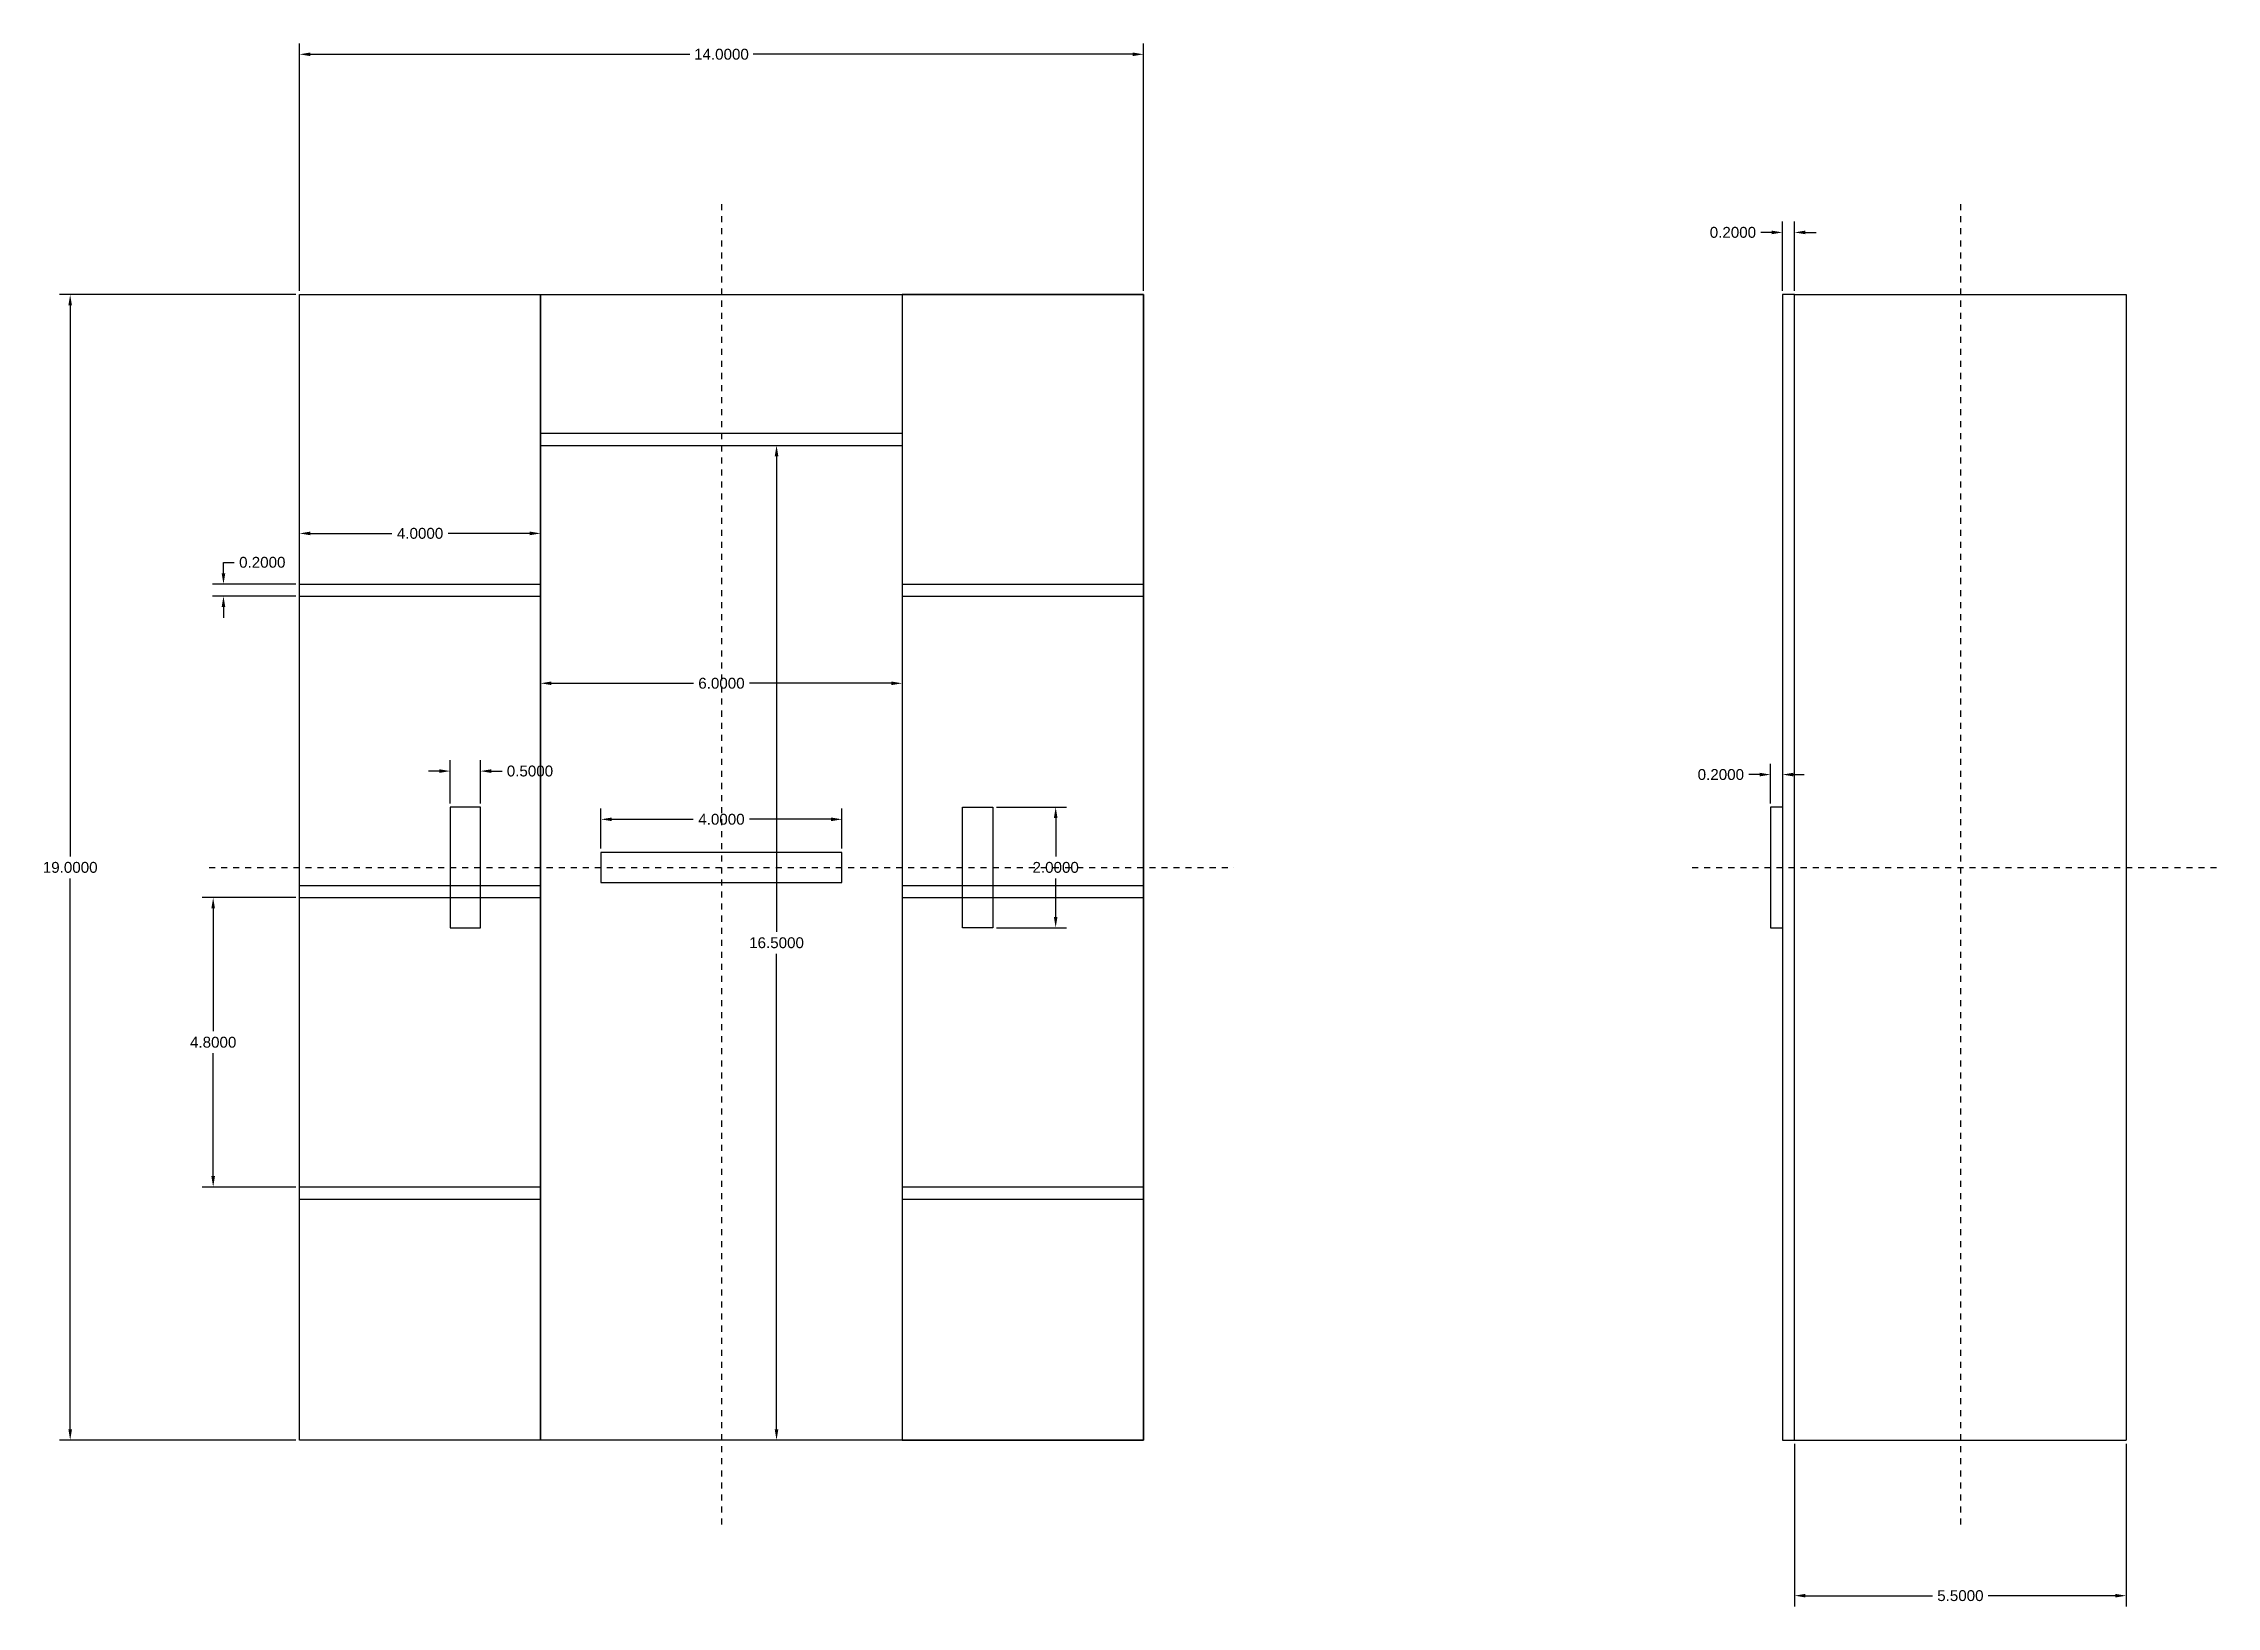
# Model space of a CAD drawing. Header units: millimetres. Extents: x 13.3 to 49.3, y 9.8 to 35.7.
import ezdxf

# ---------------------------------------------------------------- set-up
doc = ezdxf.new("R2010")
doc.units = ezdxf.units.MM
doc.header["$MEASUREMENT"] = 0
doc.linetypes.add('ACAD_ISO10W100', pattern=[18, 12, -3, 0, -3])
for name, color, linetype in [('cotari', 40, 'Continuous'), ('help', 20, 'Continuous'), ('maner', 150, 'Continuous'), ('mid', 90, 'ACAD_ISO10W100'), ('polita', 202, 'Continuous'), ('sifonier', 12, 'Continuous'), ('usa', 170, 'Continuous')]:
    doc.layers.add(name, color=color, linetype=linetype)
doc.styles.get("Standard").update_dxf_attribs({"font": 'arial.ttf'})
doc.dimstyles.get("Standard").update_dxf_attribs({"dimtxt": 0.18, "dimasz": 0.18, "dimexe": 0.18, "dimexo": 0.0625, "dimgap": 0.09, "dimtad": 0, "dimtih": 1, "dimtoh": 1, "dimdec": 4, "dimzin": 0, "dimdsep": 46, "dimtxsty": 'Standard', "dimcen": 0.09, "dimadec": 0, "dimazin": 0, "dimtfac": 1, "dimtdec": 4, "dimtofl": 0, "dimtmove": 0, "dimatfit": 3, "dimfxl": 1, "dimtolj": 1, "dimtzin": 0, "dimarcsym": 0})

# ---------------------------------------------------------------- blocks, each defined once
blk = doc.blocks.new('*D3')
at = {"layer": 'cotari', "color": 0, "lineweight": -2, "transparency": 16777216}
for p, q in [((17.525, 31.596), (17.525, 35.699)), ((31.525, 31.596), (31.525, 35.699)), ((17.705, 35.519), (24, 35.519)), ((31.345, 35.519), (25.05, 35.519))]:
    blk.add_line(p, q, dxfattribs=at)
at = {"layer": 'cotari', "color": 0, "transparency": 16777216}
for points in [[(17.705, 35.549), (17.705, 35.489), (17.525, 35.519)], [(31.345, 35.549), (31.345, 35.489), (31.525, 35.519)]]:
    blk.add_solid(points, dxfattribs=at)
at = {"layer": 'Defpoints', "color": 0, "transparency": 16777216}
for p in [(17.525, 35.519), (17.525, 31.533), (31.525, 31.533)]:
    blk.add_point(p, dxfattribs=at)
at = {"layer": 'cotari', "color": 0, "transparency": 16777216, "insert": (24.525, 35.519), "char_height": 0.18, "attachment_point": 5}
blk.add_mtext('\\A1;14.0000', dxfattribs=at)
blk = doc.blocks.new('*D4')
at = {"layer": 'cotari', "color": 0, "lineweight": -2, "transparency": 16777216}
for p, q in [((17.462, 31.533), (13.54, 31.533)), ((13.72, 31.353), (13.72, 22.215)), ((13.72, 12.713), (13.72, 21.852)), ((17.462, 12.533), (13.54, 12.533))]:
    blk.add_line(p, q, dxfattribs=at)
at = {"layer": 'cotari', "color": 0, "transparency": 16777216}
for points in [[(13.69, 31.353), (13.75, 31.353), (13.72, 31.533)], [(13.69, 12.713), (13.75, 12.713), (13.72, 12.533)]]:
    blk.add_solid(points, dxfattribs=at)
at = {"layer": 'Defpoints', "color": 0, "transparency": 16777216}
for p in [(13.72, 31.533), (17.525, 31.533), (17.525, 12.533)]:
    blk.add_point(p, dxfattribs=at)
at = {"layer": 'cotari', "color": 0, "transparency": 16777216, "insert": (13.72, 22.033), "char_height": 0.18, "attachment_point": 5}
blk.add_mtext('\\A1;19.0000', dxfattribs=at)
blk = doc.blocks.new('*D6')
at = {"layer": 'cotari', "color": 0, "lineweight": -2, "transparency": 16777216}
for p, q in [((17.462, 21.533), (15.912, 21.533)), ((16.092, 21.353), (16.092, 19.315)), ((16.092, 16.913), (16.092, 18.952)), ((17.462, 16.733), (15.912, 16.733))]:
    blk.add_line(p, q, dxfattribs=at)
at = {"layer": 'cotari', "color": 0, "transparency": 16777216}
for points in [[(16.062, 21.353), (16.122, 21.353), (16.092, 21.533)], [(16.062, 16.913), (16.122, 16.913), (16.092, 16.733)]]:
    blk.add_solid(points, dxfattribs=at)
at = {"layer": 'Defpoints', "color": 0, "transparency": 16777216}
for p in [(16.092, 21.533), (17.525, 21.533), (17.525, 16.733)]:
    blk.add_point(p, dxfattribs=at)
at = {"layer": 'cotari', "color": 0, "transparency": 16777216, "insert": (16.092, 19.133), "char_height": 0.18, "attachment_point": 5}
blk.add_mtext('\\A1;4.8000', dxfattribs=at)
blk = doc.blocks.new('*D7')
at = {"layer": 'cotari', "color": 0, "lineweight": -2, "transparency": 16777216}
for p, q in [((16.263, 26.913), (16.263, 27.093)), ((16.263, 27.093), (16.443, 27.093)), ((17.462, 26.733), (16.083, 26.733)), ((17.462, 26.533), (16.083, 26.533)), ((16.263, 26.353), (16.263, 26.173))]:
    blk.add_line(p, q, dxfattribs=at)
at = {"layer": 'cotari', "color": 0, "transparency": 16777216}
for points in [[(16.233, 26.913), (16.293, 26.913), (16.263, 26.733)], [(16.233, 26.353), (16.293, 26.353), (16.263, 26.533)]]:
    blk.add_solid(points, dxfattribs=at)
at = {"layer": 'Defpoints', "color": 0, "transparency": 16777216}
for p in [(16.263, 26.733), (17.525, 26.733), (17.525, 26.533)]:
    blk.add_point(p, dxfattribs=at)
at = {"layer": 'cotari', "color": 0, "transparency": 16777216, "insert": (16.907, 27.093), "char_height": 0.18, "attachment_point": 5}
blk.add_mtext('\\A1;0.2000', dxfattribs=at)
blk = doc.blocks.new('*D8')
at = {"layer": 'cotari', "color": 0, "lineweight": -2, "transparency": 16777216}
for p, q in [((17.525, 26.796), (17.525, 27.753)), ((17.705, 27.573), (19.058, 27.573)), ((21.345, 27.573), (19.992, 27.573)), ((21.525, 26.796), (21.525, 27.753))]:
    blk.add_line(p, q, dxfattribs=at)
at = {"layer": 'cotari', "color": 0, "transparency": 16777216}
for points in [[(17.705, 27.603), (17.705, 27.543), (17.525, 27.573)], [(21.345, 27.603), (21.345, 27.543), (21.525, 27.573)]]:
    blk.add_solid(points, dxfattribs=at)
at = {"layer": 'Defpoints', "color": 0, "transparency": 16777216}
for p in [(17.525, 27.573), (17.525, 26.733), (21.525, 26.733)]:
    blk.add_point(p, dxfattribs=at)
at = {"layer": 'cotari', "color": 0, "transparency": 16777216, "insert": (19.525, 27.573), "char_height": 0.18, "attachment_point": 5}
blk.add_mtext('\\A1;4.0000', dxfattribs=at)
blk = doc.blocks.new('*D9')
at = {"layer": 'cotari', "color": 0, "lineweight": -2, "transparency": 16777216}
for p, q in [((21.705, 25.087), (24.061, 25.087)), ((27.345, 25.087), (24.989, 25.087))]:
    blk.add_line(p, q, dxfattribs=at)
at = {"layer": 'cotari', "color": 0, "transparency": 16777216}
for points in [[(21.705, 25.117), (21.705, 25.057), (21.525, 25.087)], [(27.345, 25.117), (27.345, 25.057), (27.525, 25.087)]]:
    blk.add_solid(points, dxfattribs=at)
at = {"layer": 'Defpoints', "color": 0, "transparency": 16777216}
for p in [(21.525, 26.533), (27.525, 26.533), (21.525, 25.087)]:
    blk.add_point(p, dxfattribs=at)
at = {"layer": 'cotari', "color": 0, "transparency": 16777216, "insert": (24.525, 25.087), "char_height": 0.18, "attachment_point": 5}
blk.add_mtext('\\A1;6.0000', dxfattribs=at)
blk = doc.blocks.new('*D10')
at = {"layer": 'cotari', "color": 0, "lineweight": -2, "transparency": 16777216}
for p, q in [((25.439, 28.853), (25.439, 20.965)), ((25.439, 12.713), (25.439, 20.602))]:
    blk.add_line(p, q, dxfattribs=at)
at = {"layer": 'cotari', "color": 0, "transparency": 16777216}
for points in [[(25.409, 28.853), (25.469, 28.853), (25.439, 29.033)], [(25.409, 12.713), (25.469, 12.713), (25.439, 12.533)]]:
    blk.add_solid(points, dxfattribs=at)
at = {"layer": 'Defpoints', "color": 0, "transparency": 16777216}
for p in [(24.525, 29.033), (24.525, 12.533), (25.439, 12.533)]:
    blk.add_point(p, dxfattribs=at)
at = {"layer": 'cotari', "color": 0, "transparency": 16777216, "insert": (25.439, 20.783), "char_height": 0.18, "attachment_point": 5}
blk.add_mtext('\\A1;16.5000', dxfattribs=at)
blk = doc.blocks.new('*D11')
at = {"layer": 'cotari', "color": 0, "lineweight": -2, "transparency": 16777216}
for p, q in [((29.087, 23.033), (30.25, 23.033)), ((30.07, 22.853), (30.07, 22.215)), ((30.07, 21.213), (30.07, 21.852)), ((29.087, 21.033), (30.25, 21.033))]:
    blk.add_line(p, q, dxfattribs=at)
at = {"layer": 'cotari', "color": 0, "transparency": 16777216}
for points in [[(30.04, 22.853), (30.1, 22.853), (30.07, 23.033)], [(30.04, 21.213), (30.1, 21.213), (30.07, 21.033)]]:
    blk.add_solid(points, dxfattribs=at)
at = {"layer": 'Defpoints', "color": 0, "transparency": 16777216}
for p in [(29.025, 23.033), (29.025, 21.033), (30.07, 21.033)]:
    blk.add_point(p, dxfattribs=at)
at = {"layer": 'cotari', "color": 0, "transparency": 16777216, "insert": (30.07, 22.033), "char_height": 0.18, "attachment_point": 5}
blk.add_mtext('\\A1;2.0000', dxfattribs=at)
blk = doc.blocks.new('*D12')
at = {"layer": 'cotari', "color": 0, "lineweight": -2, "transparency": 16777216}
for p, q in [((22.525, 22.346), (22.525, 23.011)), ((22.705, 22.831), (24.058, 22.831)), ((26.345, 22.831), (24.992, 22.831)), ((26.525, 22.346), (26.525, 23.011))]:
    blk.add_line(p, q, dxfattribs=at)
at = {"layer": 'cotari', "color": 0, "transparency": 16777216}
for points in [[(22.705, 22.861), (22.705, 22.801), (22.525, 22.831)], [(26.345, 22.861), (26.345, 22.801), (26.525, 22.831)]]:
    blk.add_solid(points, dxfattribs=at)
at = {"layer": 'Defpoints', "color": 0, "transparency": 16777216}
for p in [(22.525, 22.831), (22.525, 22.283), (26.525, 22.283)]:
    blk.add_point(p, dxfattribs=at)
at = {"layer": 'cotari', "color": 0, "transparency": 16777216, "insert": (24.525, 22.831), "char_height": 0.18, "attachment_point": 5}
blk.add_mtext('\\A1;4.0000', dxfattribs=at)
blk = doc.blocks.new('*D13')
at = {"layer": 'cotari', "color": 0, "lineweight": -2, "transparency": 16777216}
for p, q in [((20.025, 23.096), (20.025, 23.811)), ((20.525, 23.096), (20.525, 23.811)), ((19.845, 23.631), (19.665, 23.631)), ((20.705, 23.631), (20.885, 23.631))]:
    blk.add_line(p, q, dxfattribs=at)
at = {"layer": 'cotari', "color": 0, "transparency": 16777216}
for points in [[(19.845, 23.661), (19.845, 23.601), (20.025, 23.631)], [(20.705, 23.661), (20.705, 23.601), (20.525, 23.631)]]:
    blk.add_solid(points, dxfattribs=at)
at = {"layer": 'Defpoints', "color": 0, "transparency": 16777216}
for p in [(20.525, 23.631), (20.025, 23.033), (20.525, 23.033)]:
    blk.add_point(p, dxfattribs=at)
at = {"layer": 'cotari', "color": 0, "transparency": 16777216, "insert": (21.348, 23.631), "char_height": 0.18, "attachment_point": 5}
blk.add_mtext('\\A1;0.5000', dxfattribs=at)
blk = doc.blocks.new('*D14')
at = {"layer": 'cotari', "color": 0, "lineweight": -2, "transparency": 16777216}
for p, q in [((41.75, 23.573), (41.57, 23.573)), ((41.93, 23.096), (41.93, 23.753)), ((42.31, 23.573), (42.49, 23.573))]:
    blk.add_line(p, q, dxfattribs=at)
at = {"layer": 'cotari', "color": 0, "transparency": 16777216}
for points in [[(41.75, 23.603), (41.75, 23.543), (41.93, 23.573)], [(42.31, 23.603), (42.31, 23.543), (42.13, 23.573)]]:
    blk.add_solid(points, dxfattribs=at)
at = {"layer": 'Defpoints', "color": 0, "transparency": 16777216}
for p in [(41.93, 23.573), (41.93, 23.033), (42.13, 23.033)]:
    blk.add_point(p, dxfattribs=at)
at = {"layer": 'cotari', "color": 0, "transparency": 16777216, "insert": (41.106, 23.573), "char_height": 0.18, "attachment_point": 5}
blk.add_mtext('\\A1;0.2000', dxfattribs=at)
blk = doc.blocks.new('*D15')
at = {"layer": 'cotari', "color": 0, "lineweight": -2, "transparency": 16777216}
for p, q in [((41.95, 32.565), (41.77, 32.565)), ((42.13, 31.596), (42.13, 32.745)), ((42.33, 31.596), (42.33, 32.745)), ((42.51, 32.565), (42.69, 32.565))]:
    blk.add_line(p, q, dxfattribs=at)
at = {"layer": 'cotari', "color": 0, "transparency": 16777216}
for points in [[(41.95, 32.595), (41.95, 32.535), (42.13, 32.565)], [(42.51, 32.595), (42.51, 32.535), (42.33, 32.565)]]:
    blk.add_solid(points, dxfattribs=at)
at = {"layer": 'Defpoints', "color": 0, "transparency": 16777216}
for p in [(42.13, 32.565), (42.13, 31.533), (42.33, 31.533)]:
    blk.add_point(p, dxfattribs=at)
at = {"layer": 'cotari', "color": 0, "transparency": 16777216, "insert": (41.306, 32.565), "char_height": 0.18, "attachment_point": 5}
blk.add_mtext('\\A1;0.2000', dxfattribs=at)
blk = doc.blocks.new('*D16')
at = {"layer": 'cotari', "color": 0, "lineweight": -2, "transparency": 16777216}
for p, q in [((42.33, 12.471), (42.33, 9.775)), ((47.83, 12.471), (47.83, 9.775)), ((42.51, 9.955), (44.616, 9.955)), ((47.65, 9.955), (45.543, 9.955))]:
    blk.add_line(p, q, dxfattribs=at)
at = {"layer": 'cotari', "color": 0, "transparency": 16777216}
for points in [[(42.51, 9.985), (42.51, 9.925), (42.33, 9.955)], [(47.65, 9.985), (47.65, 9.925), (47.83, 9.955)]]:
    blk.add_solid(points, dxfattribs=at)
at = {"layer": 'Defpoints', "color": 0, "transparency": 16777216}
for p in [(42.33, 12.533), (47.83, 12.533), (42.33, 9.955)]:
    blk.add_point(p, dxfattribs=at)
at = {"layer": 'cotari', "color": 0, "transparency": 16777216, "insert": (45.08, 9.955), "char_height": 0.18, "attachment_point": 5}
blk.add_mtext('\\A1;5.5000', dxfattribs=at)

msp = doc.modelspace()

# ---------------------------------------------------------------- linework, layer by layer
at = {"layer": 'help'}
for p, q in [((20.52483, 22.03345), (20.52483, 23.03345)), ((28.52483, 22.03345), (28.52483, 23.03345))]:
    msp.add_line(p, q, dxfattribs=at)
at = {"layer": 'maner'}
for p, q in [((20.52483, 23.03345), (20.02483, 23.03345)), ((20.02483, 23.03345), (20.02483, 21.03345)), ((20.52483, 22.03345), (20.52483, 23.03345)), ((28.52483, 23.03345), (29.02483, 23.03345)), ((28.52483, 21.03345), (28.52483, 23.03345)), ((29.02483, 23.03345), (29.02483, 21.03345)), ((42.12979, 23.03345), (41.92979, 23.03345)), ((41.92979, 23.03345), (41.92979, 21.03345)), ((20.52483, 21.03345), (20.52483, 22.03345)), ((24.52483, 22.28345), (22.52483, 22.28345)), ((22.52483, 22.28345), (22.52483, 21.78345)), ((26.52483, 22.28345), (24.52483, 22.28345)), ((26.52483, 21.78345), (26.52483, 22.28345)), ((22.52483, 21.78345), (26.52483, 21.78345)), ((20.02483, 21.03345), (20.52483, 21.03345)), ((29.02483, 21.03345), (28.52483, 21.03345)), ((41.92979, 21.03345), (42.12979, 21.03345))]:
    msp.add_line(p, q, dxfattribs=at)
at = {"layer": 'mid', "ltscale": 0.001}
for p, q in [((24.52483, 33.03345), (24.52483, 11.03345)), ((45.07979, 33.03345), (45.07979, 11.03345)), ((16.02483, 22.03345), (33.02483, 22.03345)), ((40.62979, 22.03345), (49.32979, 22.03345))]:
    msp.add_line(p, q, dxfattribs=at)
at = {"layer": 'polita'}
for p, q in [((21.52483, 29.23345), (27.52483, 29.23345)), ((21.52483, 29.03345), (27.52483, 29.03345)), ((17.52483, 26.73345), (21.52483, 26.73345)), ((27.52483, 26.73345), (31.52483, 26.73345)), ((17.52483, 26.53345), (21.52483, 26.53345)), ((27.52483, 26.53345), (31.52483, 26.53345)), ((17.52483, 21.73345), (21.52483, 21.73345)), ((27.52483, 21.73345), (31.52483, 21.73345)), ((17.52483, 21.53345), (21.52483, 21.53345)), ((27.52483, 21.53345), (31.52483, 21.53345)), ((17.52483, 16.73345), (21.52483, 16.73345)), ((27.52483, 16.73345), (31.52483, 16.73345)), ((17.52483, 16.53345), (21.52483, 16.53345)), ((27.52483, 16.53345), (31.52483, 16.53345))]:
    msp.add_line(p, q, dxfattribs=at)
at = {"layer": 'sifonier'}
for p, q in [((17.52483, 12.53345), (17.52483, 31.53345)), ((17.52483, 31.53345), (31.52483, 31.53345)), ((31.52483, 31.53345), (31.52483, 12.53345)), ((42.32979, 12.53345), (42.32979, 31.53345)), ((42.32979, 31.53345), (47.82979, 31.53345)), ((47.82979, 31.53345), (47.82979, 12.53345)), ((31.52483, 12.53345), (17.52483, 12.53345)), ((42.32979, 12.53345), (47.82979, 12.53345))]:
    msp.add_line(p, q, dxfattribs=at)
at = {"layer": 'usa'}
for p, q in [((17.52483, 31.53345), (21.52483, 31.53345)), ((17.52483, 12.53345), (17.52483, 31.53345)), ((21.52483, 31.53345), (21.52483, 12.53345)), ((21.52483, 31.53345), (27.52483, 31.53345)), ((21.52483, 12.53345), (21.52483, 31.53345)), ((31.52483, 31.53345), (27.52483, 31.53345)), ((27.52483, 31.53345), (27.52483, 12.53345)), ((27.52483, 31.53345), (27.52483, 12.53345)), ((31.52483, 12.53345), (31.52483, 31.53345)), ((42.32979, 31.53345), (42.12979, 31.53345)), ((42.12979, 31.53345), (42.12979, 12.53345)), ((42.32979, 12.53345), (42.32979, 31.53345)), ((21.52483, 12.53345), (17.52483, 12.53345)), ((27.52483, 12.53345), (21.52483, 12.53345)), ((27.52483, 12.53345), (31.52483, 12.53345)), ((42.12979, 12.53345), (42.32979, 12.53345))]:
    msp.add_line(p, q, dxfattribs=at)

# ---------------------------------------------------------------- dimensions: what is measured, and where the dimension line sits
at = {"layer": 'cotari'}
for base, p1, p2, picture, middle in [((17.52483, 35.51851), (31.52483, 31.53345), (17.52483, 31.53345), '*D3', (24.52483, 35.51851)), ((42.12979, 32.56515), (42.32979, 31.53345), (42.12979, 31.53345), '*D15', (41.30646, 32.56515)), ((17.52483, 27.57252), (21.52483, 26.73345), (17.52483, 26.73345), '*D8', (19.52483, 27.57252)), ((20.52483, 23.63052), (20.02483, 23.03345), (20.52483, 23.03345), '*D13', (21.34816, 23.63052)), ((22.52483, 22.83069), (26.52483, 22.28345), (22.52483, 22.28345), '*D12', (24.52483, 22.83069)), ((42.32979, 9.9552), (47.82979, 12.53345), (42.32979, 12.53345), '*D16', (45.07979, 9.9552))]:
    dim = msp.add_linear_dim(base=base, p1=p1, p2=p2, dimstyle='Standard', dxfattribs=at)
    dim.commit()
    dim.dimension.update_dxf_attribs({"geometry": picture, "text_midpoint": middle})
for base, p1, p2, picture, middle in [((13.7196, 31.53345), (17.52483, 12.53345), (17.52483, 31.53345), '*D4', (13.7196, 22.03345)), ((16.26333, 26.73345), (17.52483, 26.53345), (17.52483, 26.73345), '*D7', (16.90665, 27.09345)), ((30.06974, 21.03345), (29.02483, 23.03345), (29.02483, 21.03345), '*D11', (30.06974, 22.03345)), ((16.09183, 21.53345), (17.52483, 16.73345), (17.52483, 21.53345), '*D6', (16.09183, 19.13345))]:
    dim = msp.add_linear_dim(base=base, p1=p1, p2=p2, angle=90, dimstyle='Standard', dxfattribs=at)
    dim.commit()
    dim.dimension.update_dxf_attribs({"geometry": picture, "text_midpoint": middle})
dim = msp.add_linear_dim(base=(25.43906, 12.53345), p1=(24.52483, 29.03345), p2=(24.52483, 12.53345), angle=90, dimstyle='Standard', override={"dimse1": 1, "dimse2": 1}, dxfattribs=at)
dim.commit()
dim.dimension.update_dxf_attribs({"geometry": '*D10', "text_midpoint": (25.43906, 20.78345)})
for base, p1, p2, override, picture, middle in [((21.52483, 25.08735), (27.52483, 26.53345), (21.52483, 26.53345), {"dimse1": 1, "dimse2": 1}, '*D9', (24.52483, 25.08735)), ((41.92979, 23.57254), (42.12979, 23.03345), (41.92979, 23.03345), {"dimse1": 1, "dimse2": 0}, '*D14', (41.10646, 23.57254))]:
    dim = msp.add_linear_dim(base=base, p1=p1, p2=p2, dimstyle='Standard', override=override, dxfattribs=at)
    dim.commit()
    dim.dimension.update_dxf_attribs({"geometry": picture, "text_midpoint": middle})

doc.saveas('drawing.dxf')
